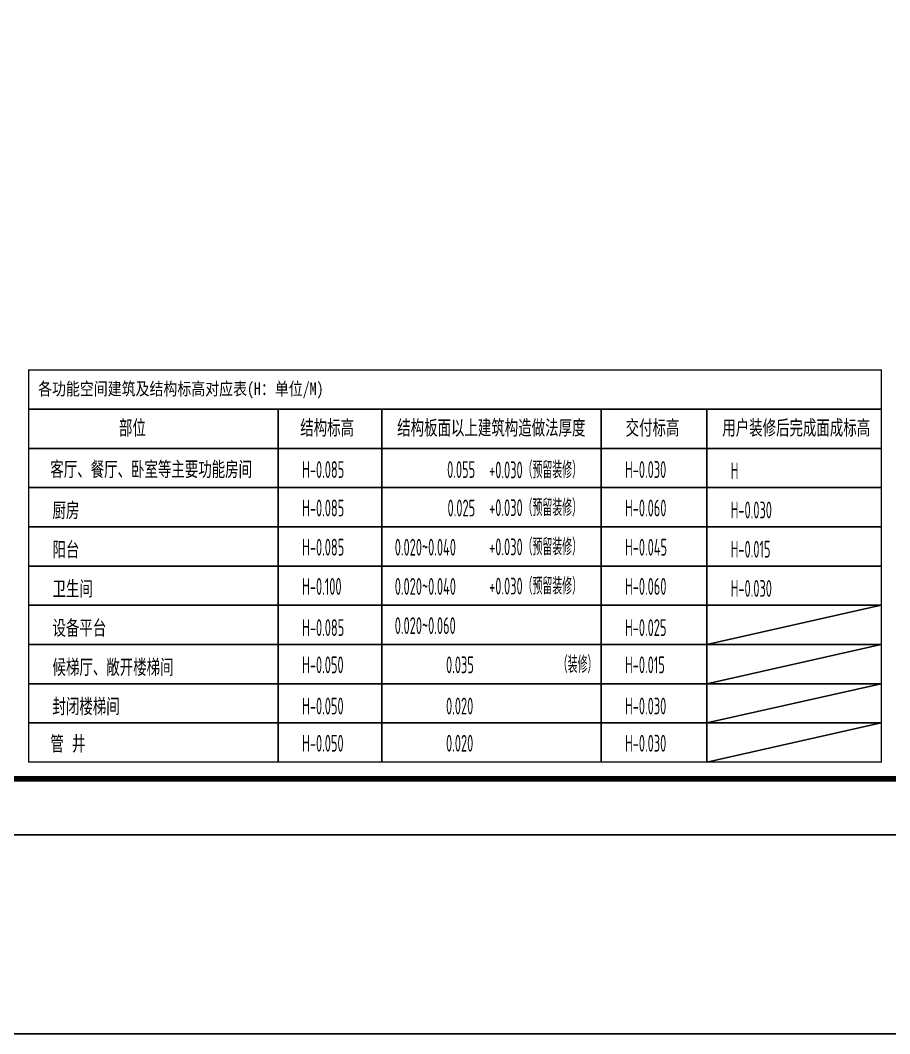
# Model space of a CAD drawing. Extents: x -518115 to 790560, y -210384 to 1628073.
# Drawn here: x 461024 to 476542, y 175658 to 193751 of the extents above; entities that cross this region are included whole.
import ezdxf

# ---------------------------------------------------------------- set-up
doc = ezdxf.new("R2010")
doc.units = 0
doc.header["$LTSCALE"] = 1000
doc.header["$MEASUREMENT"] = 0
for name, color, linetype in [('C-Sheet-图框', 101, 'Continuous'), ('PUB_TEXT', 4, 'Continuous'), ('图框', 140, 'Continuous')]:
    doc.layers.add(name, color=color, linetype=linetype)
doc.layers.add('yichutu', color=7, linetype='Continuous', true_color=0xffffff, plot=False)
doc.styles.add('宋体', font='', dxfattribs={"height": 50})
doc.styles.add('房间名称', font='TSSDENG', dxfattribs={"width": 0.8, "bigfont": 'HZTXT'})
doc.styles.get('宋体').set_extended_font_data('SimSun')

# ---------------------------------------------------------------- blocks, each defined once
blk = doc.blocks.new('yct-841-594-84100-59399.9999999999-100-1000.0')
at = {"color": 7, "true_color": 0xffffff}
blk.add_lwpolyline([(0, -3549), (80358, -3549), (80358, 0), (0, 0)], close=True, dxfattribs=at)
at = {"layer": 'yichutu', "color": 7, "true_color": 0xffffff}
blk.add_lwpolyline([(0, 0), (0, 59400), (84100, 59400), (84100, 0)], close=True, dxfattribs=at)
blk = doc.blocks.new('TK')
at = {"layer": '图框'}
blk.add_lwpolyline([(465375, 548714), (549475, 548714), (549475, 489314), (465375, 489314)], close=True, dxfattribs=at)
blk.add_lwpolyline([(465375, 548714), (549475, 548714), (549475, 489314), (465375, 489314)], close=True, dxfattribs=at)
at = {"layer": '图框', "const_width": 100}
blk.add_lwpolyline([(548475, 490314), (548475, 547714), (467875, 547714), (467875, 490314)], close=True, dxfattribs=at)

msp = doc.modelspace()

# ---------------------------------------------------------------- linework, layer by layer
at = {"layer": 'C-Sheet-图框', "color": 0}
for p, q in [((461174, 186806.8), (476392.4, 186806.8)), ((465629.2, 186806.8), (465629.2, 180506.8)), ((467479.5, 186806.8), (467479.5, 180506.8)), ((471392.9, 186806.8), (471392.9, 180506.8)), ((473278.9, 186806.8), (473278.9, 180506.8)), ((461174, 186106.8), (476392.4, 186106.8)), ((461174, 185406.8), (476392.4, 185406.8)), ((461174, 184706.8), (476392.4, 184706.8)), ((461174, 184006.8), (476392.4, 184006.8)), ((461174, 183306.8), (476392.4, 183306.8)), ((461174, 182606.8), (476392.4, 182606.8)), ((461174, 181906.8), (476392.4, 181906.8)), ((461174, 181206.8), (476392.4, 181206.8))]:
    msp.add_line(p, q, dxfattribs=at)
at = {"layer": 'C-Sheet-图框', "color": 0, "const_width": 24}
msp.add_lwpolyline([(461174, 180506.8), (461174, 187506.8), (476392.4, 187506.8), (476392.4, 180506.8), (461174, 180506.8)], dxfattribs=at)
at = {"layer": 'PUB_TEXT', "color": 251, "true_color": 0x636466}
for p, q in [((473278.9, 182606.8), (476392.4, 183306.8)), ((476392.4, 182606.8), (473278.9, 181906.8)), ((476392.4, 181906.8), (473278.9, 181206.8)), ((473278.9, 180506.8), (476392.4, 181206.8))]:
    msp.add_line(p, q, dxfattribs=at)

# ---------------------------------------------------------------- block references
msp.add_blockref('TK', (-59060.9, -310106.9))
at = {"layer": 'yichutu'}
msp.add_blockref('yct-841-594-84100-59399.9999999999-100-1000.0', (406314.1, 179206.8), dxfattribs=at)

# ---------------------------------------------------------------- texts
at = {"layer": 'PUB_TEXT', "color": 2}
for s, height, style, width, p in [('各功能空间建筑及结构标高对应表(H：单位/M)', 227.848, '宋体', 0.8, (461341.7, 187058.2)), ('H-0.085', 300, '房间名称', 0.56, (466054.1, 185579.5)), ('H-0.030', 300, '房间名称', 0.56, (471816.9, 185579.6)), ('H-0.085', 300, '房间名称', 0.56, (466054.1, 184893.4)), ('H-0.060', 300, '房间名称', 0.56, (471816.9, 184893.4)), ('H-0.085', 300, '房间名称', 0.56, (466054.1, 184193.4)), ('H-0.045', 300, '房间名称', 0.56, (471816.9, 184193.4)), ('H-0.100', 300, '房间名称', 0.56, (466054.1, 183493.4)), ('H-0.060', 300, '房间名称', 0.56, (471816.9, 183493.4)), ('H-0.085', 300, '房间名称', 0.56, (466054.1, 182757.8)), ('H-0.025', 300, '房间名称', 0.56, (471816.9, 182757.8)), ('H-0.050', 300, '房间名称', 0.56, (466054.1, 182093.4)), ('H-0.015', 300, '房间名称', 0.56, (471816.9, 182093.4)), ('H-0.050', 300, '房间名称', 0.56, (466054.1, 181357.8)), ('H-0.030', 300, '房间名称', 0.56, (471816.9, 181357.8)), ('H-0.050', 300, '房间名称', 0.56, (466054.1, 180693.4)), ('H-0.030', 300, '房间名称', 0.56, (471816.9, 180693.4))]:
    msp.add_text(s, height=height, dxfattribs=dict(at, style=style, width=width)).set_placement(p)
at = {"layer": 'PUB_TEXT', "style": '房间名称'}
for s, width, p in [('部位', 0.8, (462785.7, 186316.9)), ('结构标高', 0.8, (466021.4, 186316.9)), ('结构板面以上建筑构造做法厚度', 0.8, (467751.6, 186316.9)), ('交付标高', 0.8, (471828.6, 186316.9)), ('用户装修后完成面成标高', 0.8, (473553.4, 186316.9)), ('客厅、餐厅、卧室等主要功能房间', 0.8, (461560.8, 185576)), ('0.055', 0.56, (468642.9, 185579.5)), ('厨房', 0.8, (461599, 184843.4)), ('0.025', 0.56, (468649.9, 184893.4)), ('阳台', 0.8, (461599, 184143.4)), ('0.020~0.040', 0.56, (467708, 184193.4)), ('卫生间', 0.8, (461599, 183443.4)), ('0.020~0.040', 0.56, (467708, 183493.4)), ('设备平台', 0.8, (461599, 182743.4)), ('0.020~0.060', 0.56, (467708, 182793.4)), ('0.035', 0.56, (468623.2, 182093.4)), ('候梯厅、敞开楼梯间', 0.8, (461599, 182043.4)), ('封闭楼梯间', 0.8, (461599, 181343.4)), ('0.020', 0.56, (468623.2, 181357.8)), ('管 井', 0.8, (461560.8, 180676)), ('0.020', 0.56, (468623.2, 180693.4))]:
    msp.add_text(s, height=300, dxfattribs=dict(at, width=width)).set_placement(p)
at = {"layer": 'PUB_TEXT', "color": 251, "true_color": 0x636466, "style": '房间名称', "width": 0.56}
for s, p in [('+0.030（预留装修）', (469392.6, 185573.1)), ('+0.030（预留装修）', (469392.6, 184899.3)), ('+0.030（预留装修）', (469392.6, 184199.3)), ('+0.030（预留装修）', (469392.6, 183499.3)), ('（装修）', (470618.4, 182099.3))]:
    msp.add_text(s, height=300, dxfattribs=at).set_placement(p)
at = {"layer": 'PUB_TEXT', "color": 4, "style": '房间名称', "width": 0.56}
for s, p in [('H', (473702.9, 185557.8)), ('H-0.030', (473702.9, 184857.8)), ('H-0.015', (473702.9, 184157.8)), ('H-0.030', (473702.9, 183457.8))]:
    msp.add_text(s, height=300, dxfattribs=at).set_placement(p)

doc.saveas('drawing.dxf')
